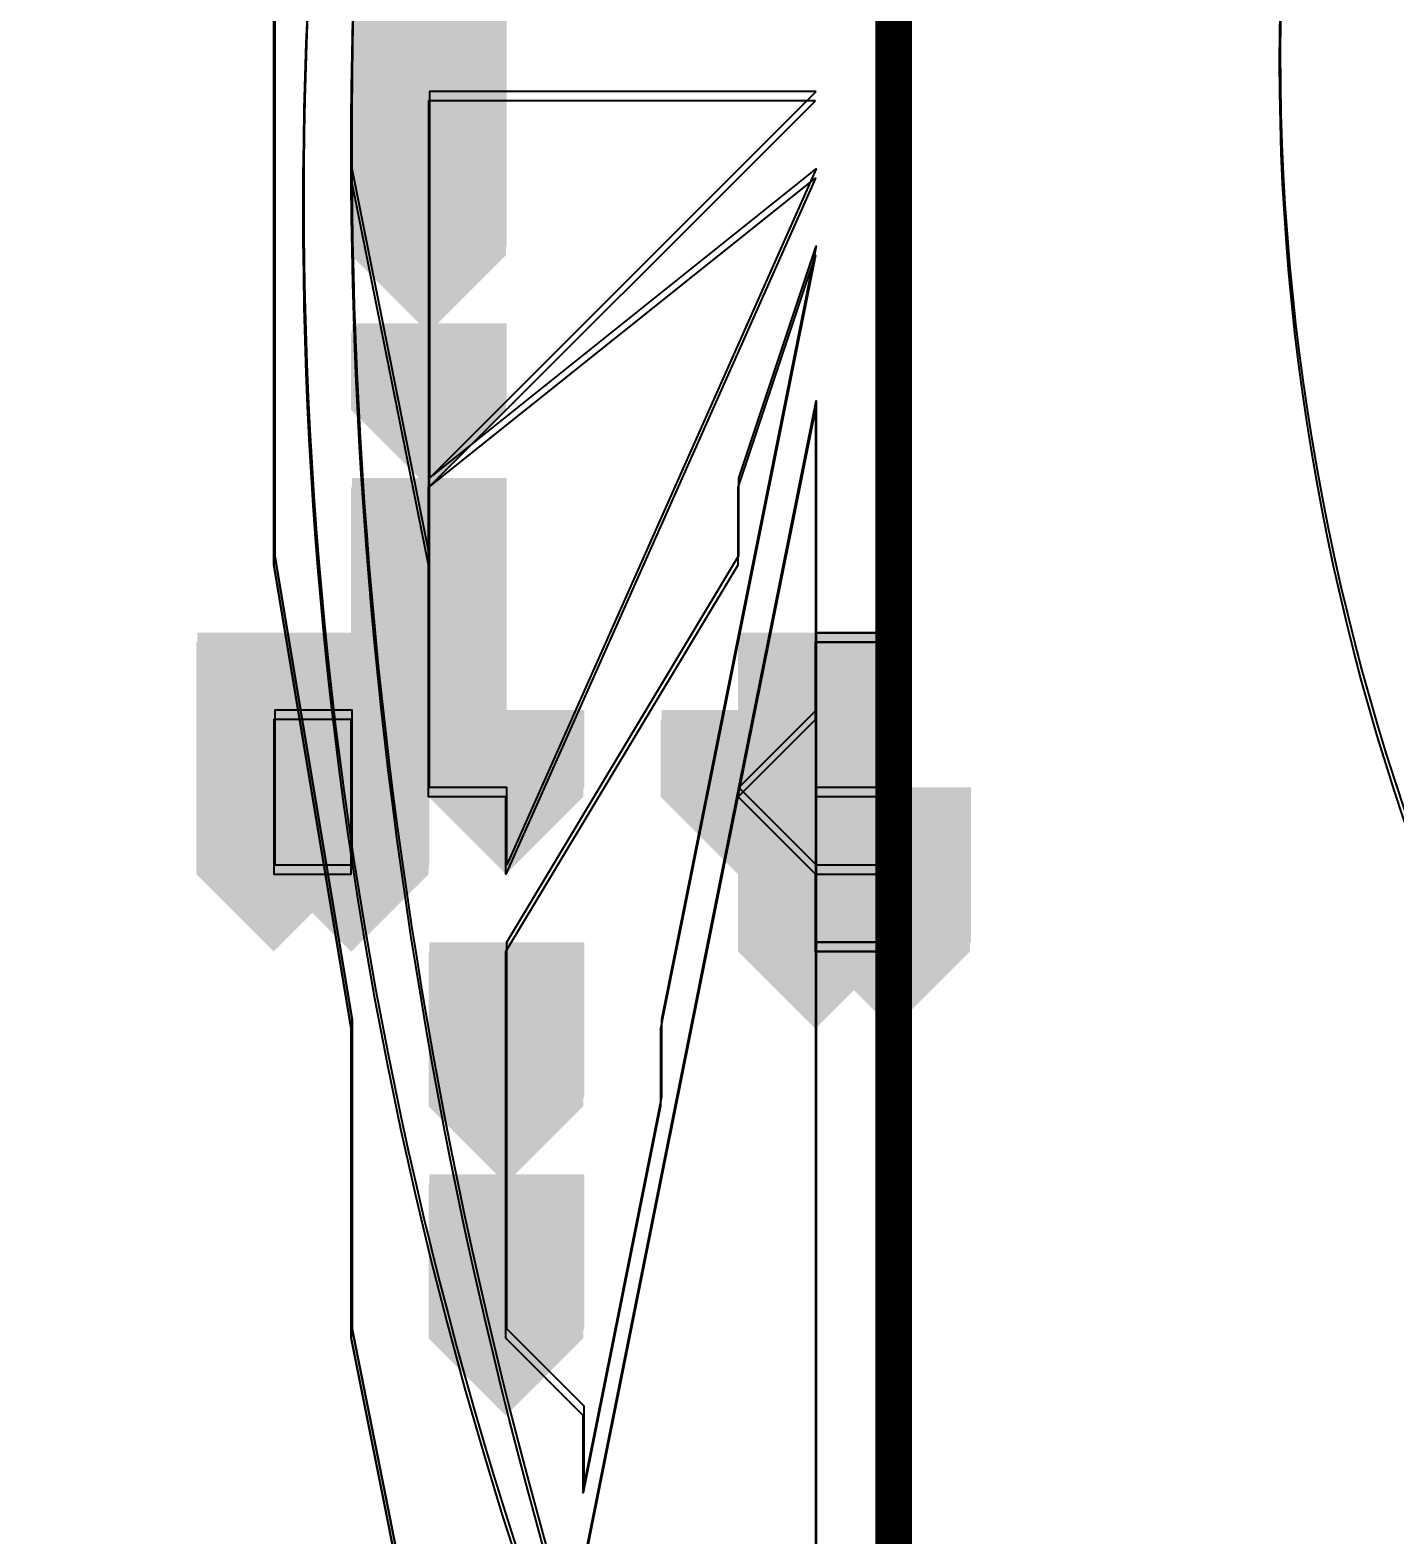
# Model space of a CAD drawing. Header units: millimetres. Extents: x -13407 to 8062823, y -2611 to 109271.
# Drawn here: x 33621.8 to 33696.5, y 23456.5 to 23538.8 of the extents above; entities that cross this region are included whole.
import ezdxf
from ezdxf import colors
from ezdxf.entities.mleader import LeaderData, LeaderLine
from ezdxf.math import Vec2, Vec3

# ---------------------------------------------------------------- set-up
doc = ezdxf.new("R2010")
doc.units = ezdxf.units.MM
doc.layers.add('АР_Отметки', color=250, linetype='Continuous', lineweight=15)
doc.layers.add('ТХ_обор_бытовое', color=14, linetype='Continuous')
doc.styles.add('ISOCPEUR', font='isocpeur.ttf', dxfattribs={"width": 0.7})

# ---------------------------------------------------------------- blocks, each defined once
blk = doc.blocks.new('_DotSmall')
at = {"color": 0, "linetype": 'ByBlock', "const_width": 0.5}
blk.add_lwpolyline([(-0.0625, 0, 1), (0.0625, 0, 1)], format="xyb", close=True, dxfattribs=at)
blk = doc.blocks.new('У300')
at = {"layer": 'ТХ_обор_бытовое', "transparency": 33554559}
for points in [[(-230567.446, 67307.201), (-230571.679, 67307.201), (-230571.679, 67302.967), (-230567.446, 67298.734), (-230563.212, 67302.967), (-230563.212, 67307.201)], [(-230567.395, 67307.711), (-230571.628, 67307.711), (-230571.628, 67303.478), (-230567.395, 67299.244), (-230563.161, 67303.478), (-230563.161, 67307.711)], [(-230567.446, 67302.967), (-230571.679, 67302.967), (-230571.679, 67298.734), (-230567.446, 67294.501), (-230563.212, 67298.734), (-230563.212, 67302.967)], [(-230567.446, 67302.967), (-230571.679, 67302.967), (-230571.679, 67298.734), (-230567.446, 67294.501), (-230563.212, 67298.734), (-230563.212, 67302.967)], [(-230567.395, 67303.478), (-230571.628, 67303.478), (-230571.628, 67299.244), (-230567.395, 67295.011), (-230563.161, 67299.244), (-230563.161, 67303.478)], [(-230567.395, 67303.478), (-230571.628, 67303.478), (-230571.628, 67299.244), (-230567.395, 67295.011), (-230563.161, 67299.244), (-230563.161, 67303.478)], [(-230567.395, 67299.244), (-230571.628, 67299.244), (-230571.628, 67295.011), (-230567.395, 67290.778), (-230563.161, 67295.011), (-230563.161, 67299.244)], [(-230567.395, 67299.244), (-230571.628, 67299.244), (-230571.628, 67295.011), (-230567.395, 67290.778), (-230563.161, 67295.011), (-230563.161, 67299.244)], [(-230567.395, 67299.244), (-230571.628, 67299.244), (-230571.628, 67295.011), (-230567.395, 67290.778), (-230563.161, 67295.011), (-230563.161, 67299.244)], [(-230567.395, 67299.244), (-230571.628, 67299.244), (-230571.628, 67295.011), (-230567.395, 67290.778), (-230563.161, 67295.011), (-230563.161, 67299.244)], [(-230567.446, 67298.734), (-230571.679, 67298.734), (-230571.679, 67294.501), (-230567.446, 67290.267), (-230563.212, 67294.501), (-230563.212, 67298.734)], [(-230567.446, 67298.734), (-230571.679, 67298.734), (-230571.679, 67294.501), (-230567.446, 67290.267), (-230563.212, 67294.501), (-230563.212, 67298.734)], [(-230567.446, 67298.734), (-230571.679, 67298.734), (-230571.679, 67294.501), (-230567.446, 67290.267), (-230563.212, 67294.501), (-230563.212, 67298.734)], [(-230567.446, 67298.734), (-230571.679, 67298.734), (-230571.679, 67294.501), (-230567.446, 67290.267), (-230563.212, 67294.501), (-230563.212, 67298.734)], [(-230567.395, 67290.778), (-230571.628, 67290.778), (-230571.628, 67286.544), (-230567.395, 67282.311), (-230563.161, 67286.544), (-230563.161, 67290.778)], [(-230567.446, 67290.267), (-230571.679, 67290.267), (-230571.679, 67286.034), (-230567.446, 67281.8), (-230563.212, 67286.034), (-230563.212, 67290.267)], [(-230567.446, 67281.8), (-230571.679, 67281.8), (-230571.679, 67277.567), (-230567.446, 67273.334), (-230563.212, 67277.567), (-230563.212, 67281.8)], [(-230567.446, 67281.8), (-230571.679, 67281.8), (-230571.679, 67277.567), (-230567.446, 67273.334), (-230563.212, 67277.567), (-230563.212, 67281.8)], [(-230567.395, 67282.311), (-230571.628, 67282.311), (-230571.628, 67278.078), (-230567.395, 67273.844), (-230563.161, 67278.078), (-230563.161, 67282.311)], [(-230567.395, 67282.311), (-230571.628, 67282.311), (-230571.628, 67278.078), (-230567.395, 67273.844), (-230563.161, 67278.078), (-230563.161, 67282.311)], [(-230567.446, 67277.567), (-230571.679, 67277.567), (-230571.679, 67273.334), (-230567.446, 67269.1), (-230563.212, 67273.334), (-230563.212, 67277.567)], [(-230567.395, 67278.078), (-230571.628, 67278.078), (-230571.628, 67273.844), (-230567.395, 67269.611), (-230563.161, 67273.844), (-230563.161, 67278.078)], [(-230575.913, 67273.334), (-230580.146, 67273.334), (-230580.146, 67269.1), (-230575.913, 67264.867), (-230571.679, 67269.1), (-230571.679, 67273.334)], [(-230575.913, 67273.334), (-230580.146, 67273.334), (-230580.146, 67269.1), (-230575.913, 67264.867), (-230571.679, 67269.1), (-230571.679, 67273.334)], [(-230575.861, 67273.844), (-230580.095, 67273.844), (-230580.095, 67269.611), (-230575.861, 67265.378), (-230571.628, 67269.611), (-230571.628, 67273.844)], [(-230575.861, 67273.844), (-230580.095, 67273.844), (-230580.095, 67269.611), (-230575.861, 67265.378), (-230571.628, 67269.611), (-230571.628, 67273.844)], [(-230567.446, 67273.334), (-230571.679, 67273.334), (-230571.679, 67269.1), (-230567.446, 67264.867), (-230563.212, 67269.1), (-230563.212, 67273.334)], [(-230567.395, 67273.844), (-230571.628, 67273.844), (-230571.628, 67269.611), (-230567.395, 67265.378), (-230563.161, 67269.611), (-230563.161, 67273.844)], [(-230546.279, 67273.334), (-230550.512, 67273.334), (-230550.512, 67269.1), (-230546.279, 67264.867), (-230542.046, 67269.1), (-230542.046, 67273.334)], [(-230546.279, 67273.334), (-230550.512, 67273.334), (-230550.512, 67269.1), (-230546.279, 67264.867), (-230542.046, 67269.1), (-230542.046, 67273.334)], [(-230546.279, 67273.334), (-230550.512, 67273.334), (-230550.512, 67269.1), (-230546.279, 67264.867), (-230542.046, 67269.1), (-230542.046, 67273.334)], [(-230546.279, 67273.334), (-230550.512, 67273.334), (-230550.512, 67269.1), (-230546.279, 67264.867), (-230542.046, 67269.1), (-230542.046, 67273.334)], [(-230546.228, 67273.844), (-230550.461, 67273.844), (-230550.461, 67269.611), (-230546.228, 67265.378), (-230541.994, 67269.611), (-230541.994, 67273.844)], [(-230546.228, 67273.844), (-230550.461, 67273.844), (-230550.461, 67269.611), (-230546.228, 67265.378), (-230541.994, 67269.611), (-230541.994, 67273.844)], [(-230546.228, 67273.844), (-230550.461, 67273.844), (-230550.461, 67269.611), (-230546.228, 67265.378), (-230541.994, 67269.611), (-230541.994, 67273.844)], [(-230546.228, 67273.844), (-230550.461, 67273.844), (-230550.461, 67269.611), (-230546.228, 67265.378), (-230541.994, 67269.611), (-230541.994, 67273.844)], [(-230575.861, 67269.611), (-230580.095, 67269.611), (-230580.095, 67265.378), (-230575.861, 67261.144), (-230571.628, 67265.378), (-230571.628, 67269.611)], [(-230575.861, 67269.611), (-230580.095, 67269.611), (-230580.095, 67265.378), (-230575.861, 67261.144), (-230571.628, 67265.378), (-230571.628, 67269.611)], [(-230575.861, 67269.611), (-230580.095, 67269.611), (-230580.095, 67265.378), (-230575.861, 67261.144), (-230571.628, 67265.378), (-230571.628, 67269.611)], [(-230575.861, 67269.611), (-230580.095, 67269.611), (-230580.095, 67265.378), (-230575.861, 67261.144), (-230571.628, 67265.378), (-230571.628, 67269.611)], [(-230575.861, 67269.611), (-230580.095, 67269.611), (-230580.095, 67265.378), (-230575.861, 67261.144), (-230571.628, 67265.378), (-230571.628, 67269.611)], [(-230575.861, 67269.611), (-230580.095, 67269.611), (-230580.095, 67265.378), (-230575.861, 67261.144), (-230571.628, 67265.378), (-230571.628, 67269.611)], [(-230575.861, 67269.611), (-230580.095, 67269.611), (-230580.095, 67265.378), (-230575.861, 67261.144), (-230571.628, 67265.378), (-230571.628, 67269.611)], [(-230575.861, 67269.611), (-230580.095, 67269.611), (-230580.095, 67265.378), (-230575.861, 67261.144), (-230571.628, 67265.378), (-230571.628, 67269.611)], [(-230575.861, 67269.611), (-230580.095, 67269.611), (-230580.095, 67265.378), (-230575.861, 67261.144), (-230571.628, 67265.378), (-230571.628, 67269.611)], [(-230571.628, 67269.611), (-230575.861, 67269.611), (-230575.861, 67265.378), (-230571.628, 67261.144), (-230567.395, 67265.378), (-230567.395, 67269.611)], [(-230571.628, 67269.611), (-230575.861, 67269.611), (-230575.861, 67265.378), (-230571.628, 67261.144), (-230567.395, 67265.378), (-230567.395, 67269.611)], [(-230571.628, 67269.611), (-230575.861, 67269.611), (-230575.861, 67265.378), (-230571.628, 67261.144), (-230567.395, 67265.378), (-230567.395, 67269.611)], [(-230571.628, 67269.611), (-230575.861, 67269.611), (-230575.861, 67265.378), (-230571.628, 67261.144), (-230567.395, 67265.378), (-230567.395, 67269.611)], [(-230571.628, 67269.611), (-230575.861, 67269.611), (-230575.861, 67265.378), (-230571.628, 67261.144), (-230567.395, 67265.378), (-230567.395, 67269.611)], [(-230571.628, 67269.611), (-230575.861, 67269.611), (-230575.861, 67265.378), (-230571.628, 67261.144), (-230567.395, 67265.378), (-230567.395, 67269.611)], [(-230571.628, 67269.611), (-230575.861, 67269.611), (-230575.861, 67265.378), (-230571.628, 67261.144), (-230567.395, 67265.378), (-230567.395, 67269.611)], [(-230571.628, 67269.611), (-230575.861, 67269.611), (-230575.861, 67265.378), (-230571.628, 67261.144), (-230567.395, 67265.378), (-230567.395, 67269.611)], [(-230571.628, 67269.611), (-230575.861, 67269.611), (-230575.861, 67265.378), (-230571.628, 67261.144), (-230567.395, 67265.378), (-230567.395, 67269.611)], [(-230563.161, 67269.611), (-230567.395, 67269.611), (-230567.395, 67265.378), (-230563.161, 67261.144), (-230558.928, 67265.378), (-230558.928, 67269.611)], [(-230550.461, 67269.611), (-230554.695, 67269.611), (-230554.695, 67265.378), (-230550.461, 67261.144), (-230546.228, 67265.378), (-230546.228, 67269.611)], [(-230550.461, 67269.611), (-230554.695, 67269.611), (-230554.695, 67265.378), (-230550.461, 67261.144), (-230546.228, 67265.378), (-230546.228, 67269.611)], [(-230546.228, 67269.611), (-230550.461, 67269.611), (-230550.461, 67265.378), (-230546.228, 67261.144), (-230541.994, 67265.378), (-230541.994, 67269.611)], [(-230546.228, 67269.611), (-230550.461, 67269.611), (-230550.461, 67265.378), (-230546.228, 67261.144), (-230541.994, 67265.378), (-230541.994, 67269.611)], [(-230575.913, 67269.1), (-230580.146, 67269.1), (-230580.146, 67264.867), (-230575.913, 67260.634), (-230571.679, 67264.867), (-230571.679, 67269.1)], [(-230575.913, 67269.1), (-230580.146, 67269.1), (-230580.146, 67264.867), (-230575.913, 67260.634), (-230571.679, 67264.867), (-230571.679, 67269.1)], [(-230575.913, 67269.1), (-230580.146, 67269.1), (-230580.146, 67264.867), (-230575.913, 67260.634), (-230571.679, 67264.867), (-230571.679, 67269.1)], [(-230575.913, 67269.1), (-230580.146, 67269.1), (-230580.146, 67264.867), (-230575.913, 67260.634), (-230571.679, 67264.867), (-230571.679, 67269.1)], [(-230575.913, 67269.1), (-230580.146, 67269.1), (-230580.146, 67264.867), (-230575.913, 67260.634), (-230571.679, 67264.867), (-230571.679, 67269.1)], [(-230575.913, 67269.1), (-230580.146, 67269.1), (-230580.146, 67264.867), (-230575.913, 67260.634), (-230571.679, 67264.867), (-230571.679, 67269.1)], [(-230575.913, 67269.1), (-230580.146, 67269.1), (-230580.146, 67264.867), (-230575.913, 67260.634), (-230571.679, 67264.867), (-230571.679, 67269.1)], [(-230575.913, 67269.1), (-230580.146, 67269.1), (-230580.146, 67264.867), (-230575.913, 67260.634), (-230571.679, 67264.867), (-230571.679, 67269.1)], [(-230575.913, 67269.1), (-230580.146, 67269.1), (-230580.146, 67264.867), (-230575.913, 67260.634), (-230571.679, 67264.867), (-230571.679, 67269.1)], [(-230571.679, 67269.1), (-230575.913, 67269.1), (-230575.913, 67264.867), (-230571.679, 67260.634), (-230567.446, 67264.867), (-230567.446, 67269.1)], [(-230571.679, 67269.1), (-230575.913, 67269.1), (-230575.913, 67264.867), (-230571.679, 67260.634), (-230567.446, 67264.867), (-230567.446, 67269.1)], [(-230571.679, 67269.1), (-230575.913, 67269.1), (-230575.913, 67264.867), (-230571.679, 67260.634), (-230567.446, 67264.867), (-230567.446, 67269.1)], [(-230571.679, 67269.1), (-230575.913, 67269.1), (-230575.913, 67264.867), (-230571.679, 67260.634), (-230567.446, 67264.867), (-230567.446, 67269.1)], [(-230571.679, 67269.1), (-230575.913, 67269.1), (-230575.913, 67264.867), (-230571.679, 67260.634), (-230567.446, 67264.867), (-230567.446, 67269.1)], [(-230571.679, 67269.1), (-230575.913, 67269.1), (-230575.913, 67264.867), (-230571.679, 67260.634), (-230567.446, 67264.867), (-230567.446, 67269.1)], [(-230571.679, 67269.1), (-230575.913, 67269.1), (-230575.913, 67264.867), (-230571.679, 67260.634), (-230567.446, 67264.867), (-230567.446, 67269.1)], [(-230571.679, 67269.1), (-230575.913, 67269.1), (-230575.913, 67264.867), (-230571.679, 67260.634), (-230567.446, 67264.867), (-230567.446, 67269.1)], [(-230571.679, 67269.1), (-230575.913, 67269.1), (-230575.913, 67264.867), (-230571.679, 67260.634), (-230567.446, 67264.867), (-230567.446, 67269.1)], [(-230563.212, 67269.1), (-230567.446, 67269.1), (-230567.446, 67264.867), (-230563.212, 67260.634), (-230558.979, 67264.867), (-230558.979, 67269.1)], [(-230550.512, 67269.1), (-230554.746, 67269.1), (-230554.746, 67264.867), (-230550.512, 67260.634), (-230546.279, 67264.867), (-230546.279, 67269.1)], [(-230550.512, 67269.1), (-230554.746, 67269.1), (-230554.746, 67264.867), (-230550.512, 67260.634), (-230546.279, 67264.867), (-230546.279, 67269.1)], [(-230546.279, 67269.1), (-230550.512, 67269.1), (-230550.512, 67264.867), (-230546.279, 67260.634), (-230542.046, 67264.867), (-230542.046, 67269.1)], [(-230546.279, 67269.1), (-230550.512, 67269.1), (-230550.512, 67264.867), (-230546.279, 67260.634), (-230542.046, 67264.867), (-230542.046, 67269.1)], [(-230575.861, 67265.378), (-230580.095, 67265.378), (-230580.095, 67261.144), (-230575.861, 67256.911), (-230571.628, 67261.144), (-230571.628, 67265.378)], [(-230575.861, 67265.378), (-230580.095, 67265.378), (-230580.095, 67261.144), (-230575.861, 67256.911), (-230571.628, 67261.144), (-230571.628, 67265.378)], [(-230575.861, 67265.378), (-230580.095, 67265.378), (-230580.095, 67261.144), (-230575.861, 67256.911), (-230571.628, 67261.144), (-230571.628, 67265.378)], [(-230575.861, 67265.378), (-230580.095, 67265.378), (-230580.095, 67261.144), (-230575.861, 67256.911), (-230571.628, 67261.144), (-230571.628, 67265.378)], [(-230575.861, 67265.378), (-230580.095, 67265.378), (-230580.095, 67261.144), (-230575.861, 67256.911), (-230571.628, 67261.144), (-230571.628, 67265.378)], [(-230571.628, 67265.378), (-230575.861, 67265.378), (-230575.861, 67261.144), (-230571.628, 67256.911), (-230567.395, 67261.144), (-230567.395, 67265.378)], [(-230571.628, 67265.378), (-230575.861, 67265.378), (-230575.861, 67261.144), (-230571.628, 67256.911), (-230567.395, 67261.144), (-230567.395, 67265.378)], [(-230571.628, 67265.378), (-230575.861, 67265.378), (-230575.861, 67261.144), (-230571.628, 67256.911), (-230567.395, 67261.144), (-230567.395, 67265.378)], [(-230546.228, 67265.378), (-230550.461, 67265.378), (-230550.461, 67261.144), (-230546.228, 67256.911), (-230541.994, 67261.144), (-230541.994, 67265.378)], [(-230546.228, 67265.378), (-230550.461, 67265.378), (-230550.461, 67261.144), (-230546.228, 67256.911), (-230541.994, 67261.144), (-230541.994, 67265.378)], [(-230541.994, 67265.378), (-230546.228, 67265.378), (-230546.228, 67261.144), (-230541.994, 67256.911), (-230537.761, 67261.144), (-230537.761, 67265.378)], [(-230575.913, 67264.867), (-230580.146, 67264.867), (-230580.146, 67260.634), (-230575.913, 67256.4), (-230571.679, 67260.634), (-230571.679, 67264.867)], [(-230575.913, 67264.867), (-230580.146, 67264.867), (-230580.146, 67260.634), (-230575.913, 67256.4), (-230571.679, 67260.634), (-230571.679, 67264.867)], [(-230575.913, 67264.867), (-230580.146, 67264.867), (-230580.146, 67260.634), (-230575.913, 67256.4), (-230571.679, 67260.634), (-230571.679, 67264.867)], [(-230575.913, 67264.867), (-230580.146, 67264.867), (-230580.146, 67260.634), (-230575.913, 67256.4), (-230571.679, 67260.634), (-230571.679, 67264.867)], [(-230575.913, 67264.867), (-230580.146, 67264.867), (-230580.146, 67260.634), (-230575.913, 67256.4), (-230571.679, 67260.634), (-230571.679, 67264.867)], [(-230571.679, 67264.867), (-230575.913, 67264.867), (-230575.913, 67260.634), (-230571.679, 67256.4), (-230567.446, 67260.634), (-230567.446, 67264.867)], [(-230571.679, 67264.867), (-230575.913, 67264.867), (-230575.913, 67260.634), (-230571.679, 67256.4), (-230567.446, 67260.634), (-230567.446, 67264.867)], [(-230571.679, 67264.867), (-230575.913, 67264.867), (-230575.913, 67260.634), (-230571.679, 67256.4), (-230567.446, 67260.634), (-230567.446, 67264.867)], [(-230546.279, 67264.867), (-230550.512, 67264.867), (-230550.512, 67260.634), (-230546.279, 67256.4), (-230542.046, 67260.634), (-230542.046, 67264.867)], [(-230546.279, 67264.867), (-230550.512, 67264.867), (-230550.512, 67260.634), (-230546.279, 67256.4), (-230542.046, 67260.634), (-230542.046, 67264.867)], [(-230542.046, 67264.867), (-230546.279, 67264.867), (-230546.279, 67260.634), (-230542.046, 67256.4), (-230537.812, 67260.634), (-230537.812, 67264.867)], [(-230546.228, 67261.144), (-230550.461, 67261.144), (-230550.461, 67256.911), (-230546.228, 67252.678), (-230541.994, 67256.911), (-230541.994, 67261.144)], [(-230546.228, 67261.144), (-230550.461, 67261.144), (-230550.461, 67256.911), (-230546.228, 67252.678), (-230541.994, 67256.911), (-230541.994, 67261.144)], [(-230541.994, 67261.144), (-230546.228, 67261.144), (-230546.228, 67256.911), (-230541.994, 67252.678), (-230537.761, 67256.911), (-230537.761, 67261.144)], [(-230541.994, 67261.144), (-230546.228, 67261.144), (-230546.228, 67256.911), (-230541.994, 67252.678), (-230537.761, 67256.911), (-230537.761, 67261.144)], [(-230546.279, 67260.634), (-230550.512, 67260.634), (-230550.512, 67256.4), (-230546.279, 67252.167), (-230542.046, 67256.4), (-230542.046, 67260.634)], [(-230546.279, 67260.634), (-230550.512, 67260.634), (-230550.512, 67256.4), (-230546.279, 67252.167), (-230542.046, 67256.4), (-230542.046, 67260.634)], [(-230542.046, 67260.634), (-230546.279, 67260.634), (-230546.279, 67256.4), (-230542.046, 67252.167), (-230537.812, 67256.4), (-230537.812, 67260.634)], [(-230542.046, 67260.634), (-230546.279, 67260.634), (-230546.279, 67256.4), (-230542.046, 67252.167), (-230537.812, 67256.4), (-230537.812, 67260.634)], [(-230563.161, 67256.911), (-230567.395, 67256.911), (-230567.395, 67252.678), (-230563.161, 67248.444), (-230558.928, 67252.678), (-230558.928, 67256.911)], [(-230563.212, 67256.4), (-230567.446, 67256.4), (-230567.446, 67252.167), (-230563.212, 67247.934), (-230558.979, 67252.167), (-230558.979, 67256.4)], [(-230563.212, 67252.167), (-230567.446, 67252.167), (-230567.446, 67247.934), (-230563.212, 67243.7), (-230558.979, 67247.934), (-230558.979, 67252.167)], [(-230563.161, 67252.678), (-230567.395, 67252.678), (-230567.395, 67248.444), (-230563.161, 67244.211), (-230558.928, 67248.444), (-230558.928, 67252.678)], [(-230563.212, 67243.7), (-230567.446, 67243.7), (-230567.446, 67239.467), (-230563.212, 67235.233), (-230558.979, 67239.467), (-230558.979, 67243.7)], [(-230563.161, 67244.211), (-230567.395, 67244.211), (-230567.395, 67239.977), (-230563.161, 67235.744), (-230558.928, 67239.977), (-230558.928, 67244.211)], [(-230563.161, 67239.977), (-230567.395, 67239.977), (-230567.395, 67235.744), (-230563.161, 67231.511), (-230558.928, 67235.744), (-230558.928, 67239.977)], [(-230563.212, 67239.467), (-230567.446, 67239.467), (-230567.446, 67235.233), (-230563.212, 67231), (-230558.979, 67235.233), (-230558.979, 67239.467)]]:
    blk.add_hatch(color=256, dxfattribs=at).paths.add_polyline_path(points)
at = {"layer": 'ТХ_обор_бытовое', "const_width": 2}
blk.add_lwpolyline([(-230216.026, 67468.579), (-230216.026, 67142.61), (-230541.994, 67142.61), (-230541.994, 67468.579)], close=True, dxfattribs=at)
at = {"layer": 'ТХ_обор_бытовое', "elevation": -0.565}
for points in [[(-230550.512, 67184.433), (-230554.746, 67192.9), (-230563.212, 67201.367), (-230567.446, 67214.067), (-230571.679, 67235.233), (-230571.679, 67252.167), (-230575.913, 67277.567), (-230575.913, 67298.734), (-230575.913, 67324.134), (-230575.913, 67345.301), (-230571.679, 67366.468)], [(-230571.679, 67366.468), (-230575.913, 67345.301), (-230575.913, 67324.134), (-230575.913, 67298.734), (-230575.913, 67277.567), (-230571.679, 67252.167), (-230571.679, 67235.233), (-230567.446, 67214.067), (-230563.212, 67201.367), (-230554.746, 67192.9), (-230550.512, 67184.433), (-230542.046, 67180.2), (-230550.512, 67184.433), (-230554.746, 67192.9), (-230563.212, 67201.367), (-230567.446, 67214.067), (-230571.679, 67235.233), (-230571.679, 67252.167), (-230575.913, 67277.567), (-230575.913, 67298.734), (-230575.913, 67324.134), (-230575.913, 67345.301), (-230571.679, 67366.468)], [(-230571.679, 67366.468), (-230575.913, 67345.301), (-230575.913, 67324.134), (-230575.913, 67298.734), (-230575.913, 67277.567)], [(-230567.446, 67277.567), (-230571.679, 67298.734)], [(-230542.046, 67264.867), (-230546.279, 67264.867), (-230546.279, 67260.634), (-230542.046, 67260.634)]]:
    blk.add_lwpolyline(points, dxfattribs=at)
at = {"layer": 'ТХ_обор_бытовое'}
for points in [[(-230550.461, 67184.944), (-230554.695, 67193.41), (-230563.161, 67201.877), (-230567.395, 67214.577), (-230571.628, 67235.744), (-230571.628, 67252.678), (-230575.861, 67278.078), (-230575.861, 67299.244), (-230575.861, 67324.645), (-230575.861, 67345.811), (-230571.628, 67366.978)], [(-230571.628, 67366.978), (-230575.861, 67345.811), (-230575.861, 67324.645), (-230575.861, 67299.244), (-230575.861, 67278.078), (-230571.628, 67252.678), (-230571.628, 67235.744), (-230567.395, 67214.577), (-230563.161, 67201.877), (-230554.695, 67193.41), (-230550.461, 67184.944), (-230541.994, 67180.71), (-230550.461, 67184.944), (-230554.695, 67193.41), (-230563.161, 67201.877), (-230567.395, 67214.577), (-230571.628, 67235.744), (-230571.628, 67252.678), (-230575.861, 67278.078), (-230575.861, 67299.244), (-230575.861, 67324.645), (-230575.861, 67345.811), (-230571.628, 67366.978)], [(-230571.628, 67366.978), (-230575.861, 67345.811), (-230575.861, 67324.645), (-230575.861, 67299.244), (-230575.861, 67278.078)], [(-230567.395, 67278.078), (-230571.628, 67299.244)], [(-230541.994, 67265.378), (-230546.228, 67265.378), (-230546.228, 67261.144), (-230541.994, 67261.144)]]:
    blk.add_lwpolyline(points, dxfattribs=at)
blk.add_lwpolyline([(-230546.228, 67417.779), (-230541.994, 67417.779, 0.248454), (-230550.461, 67193.41, -0.207133)], format="xyb", close=True, dxfattribs=at)
at = {"layer": 'ТХ_обор_бытовое', "elevation": -0.565}
blk.add_lwpolyline([(-230546.279, 67417.268), (-230542.046, 67417.268, 0.248454), (-230550.512, 67192.9, -0.207133)], format="xyb", close=True, dxfattribs=at)
for points in [[(-230546.279, 67302.967), (-230567.446, 67302.967), (-230567.446, 67298.734), (-230567.446, 67294.501), (-230567.446, 67290.267), (-230567.446, 67286.034), (-230567.446, 67281.8)], [(-230567.446, 67269.1), (-230567.446, 67273.334), (-230567.446, 67277.567), (-230567.446, 67281.8), (-230546.279, 67298.734), (-230563.212, 67260.634), (-230563.212, 67264.867), (-230567.446, 67264.867)], [(-230563.212, 67256.4), (-230550.512, 67277.567), (-230550.512, 67281.8), (-230546.279, 67294.501), (-230554.746, 67252.167), (-230554.746, 67247.934), (-230558.979, 67226.767), (-230558.979, 67231), (-230563.212, 67235.233), (-230563.212, 67239.467), (-230563.212, 67243.7), (-230563.212, 67247.934), (-230563.212, 67252.167)], [(-230546.279, 67192.9), (-230546.279, 67197.133), (-230550.512, 67201.367), (-230554.746, 67205.6), (-230554.746, 67209.833), (-230558.979, 67214.067), (-230558.979, 67218.3), (-230558.979, 67222.533), (-230546.279, 67286.034)], [(-230542.046, 67256.4), (-230546.279, 67256.4), (-230546.279, 67260.634), (-230550.512, 67264.867), (-230546.279, 67269.1), (-230546.279, 67273.334), (-230542.046, 67273.334), (-230546.279, 67273.334), (-230546.279, 67269.1), (-230550.512, 67264.867), (-230546.279, 67260.634), (-230546.279, 67256.4)], [(-230571.679, 67264.867), (-230571.679, 67269.1), (-230575.913, 67269.1), (-230575.913, 67264.867), (-230575.913, 67260.634), (-230571.679, 67260.634)]]:
    blk.add_lwpolyline(points, close=True, dxfattribs=at)
at = {"layer": 'ТХ_обор_бытовое'}
for points in [[(-230546.228, 67303.478), (-230567.395, 67303.478), (-230567.395, 67299.244), (-230567.395, 67295.011), (-230567.395, 67290.778), (-230567.395, 67286.544), (-230567.395, 67282.311)], [(-230567.395, 67269.611), (-230567.395, 67273.844), (-230567.395, 67278.078), (-230567.395, 67282.311), (-230546.228, 67299.244), (-230563.161, 67261.144), (-230563.161, 67265.378), (-230567.395, 67265.378)], [(-230563.161, 67256.911), (-230550.461, 67278.078), (-230550.461, 67282.311), (-230546.228, 67295.011), (-230554.695, 67252.678), (-230554.695, 67248.444), (-230558.928, 67227.277), (-230558.928, 67231.511), (-230563.161, 67235.744), (-230563.161, 67239.977), (-230563.161, 67244.211), (-230563.161, 67248.444), (-230563.161, 67252.678)], [(-230546.228, 67193.41), (-230546.228, 67197.644), (-230550.461, 67201.877), (-230554.695, 67206.111), (-230554.695, 67210.344), (-230558.928, 67214.577), (-230558.928, 67218.811), (-230558.928, 67223.044), (-230546.228, 67286.544)], [(-230541.994, 67256.911), (-230546.228, 67256.911), (-230546.228, 67261.144), (-230550.461, 67265.378), (-230546.228, 67269.611), (-230546.228, 67273.844), (-230541.994, 67273.844), (-230546.228, 67273.844), (-230546.228, 67269.611), (-230550.461, 67265.378), (-230546.228, 67261.144), (-230546.228, 67256.911)], [(-230571.628, 67265.378), (-230571.628, 67269.611), (-230575.861, 67269.611), (-230575.861, 67265.378), (-230575.861, 67261.144), (-230571.628, 67261.144)]]:
    blk.add_lwpolyline(points, close=True, dxfattribs=at)
for centre in [(-230391.761, 67305.084, -0.565), (-230391.761, 67305.084, -0.565), (-230391.71, 67305.595), (-230391.71, 67305.595)]:
    blk.add_circle(centre, 129.117, dxfattribs=at)

msp = doc.modelspace()

# ---------------------------------------------------------------- block references
at = {"layer": 'ТХ_обор_бытовое'}
msp.add_blockref('У300', (264211.026, -43768.008), dxfattribs=at)

# ---------------------------------------------------------------- leaders
at = {"layer": 'АР_Отметки'}
ml = msp.add_multileader_mtext('Standard', dxfattribs=at)
ml.set_content('-1,140', color=256, style='ISOCPEUR')
ml.set_leader_properties(color=256, linetype='Continuous', lineweight=-1)
ml.set_arrow_properties(name='DOTSMALL')
ml.build(insert=Vec2(0, 0))
ml.multileader.update_dxf_attribs({"has_text_frame": 1, "text_left_attachment_type": 4, "text_right_attachment_type": 4, "dogleg_length": 100, "arrow_head_size": 180})
ctx = ml.context
ctx.base_point, ctx.char_height, ctx.arrow_head_size, ctx.landing_gap_size, ctx.plane_origin = Vec3(34149.99, 75558.904), 250, 180, 50, Vec3(34068.597, 74291.34)
ctx.left_attachment, ctx.right_attachment = 4, 4
notes = []
notes.append((ctx, [(0, (0, 0, 0), (0, 0), (1, 0), 1, [])]))
ctx.mtext.insert, ctx.mtext.width, ctx.mtext.line_spacing_style, ctx.mtext.flow_direction = Vec3(34199.99, 75892.238), 852.69703, 2, 5
ml = msp.add_multileader_mtext('Standard', dxfattribs=at)
ml.set_content('{\\W0.8;-2,250}', color=256, style='ISOCPEUR')
ml.set_leader_properties(color=256, linetype='Continuous', lineweight=-1)
ml.set_arrow_properties(name='DOTSMALL')
ml.build(insert=Vec2(0, 0))
ml.multileader.update_dxf_attribs({"has_text_frame": 1, "text_left_attachment_type": 4, "text_right_attachment_type": 4, "dogleg_length": 100, "arrow_head_size": 180})
ctx = ml.context
ctx.base_point, ctx.char_height, ctx.arrow_head_size, ctx.landing_gap_size, ctx.plane_origin = Vec3(49783.765, 72941.392), 250, 180, 50, Vec3(49702.372, 71663.272)
ctx.left_attachment, ctx.right_attachment = 4, 4
notes.append((ctx, [(0, (0, 0, 0), (0, 0), (1, 0), 1, [])]))
ctx.mtext.insert, ctx.mtext.width, ctx.mtext.defined_height, ctx.mtext.line_spacing_style, ctx.mtext.flow_direction = Vec3(49833.765, 73274.725), 769.98896, 343.888, 2, 5
ml = msp.add_multileader_mtext('Standard', dxfattribs=at)
ml.set_content('+2,100', color=256, style='ISOCPEUR')
ml.set_leader_properties(color=256, linetype='Continuous', lineweight=-1)
ml.set_arrow_properties(name='DOTSMALL')
ml.build(insert=Vec2(0, 0))
ml.multileader.update_dxf_attribs({"has_text_frame": 1, "text_left_attachment_type": 4, "text_right_attachment_type": 4, "dogleg_length": 100, "arrow_head_size": 180})
ctx = ml.context
ctx.base_point, ctx.char_height, ctx.arrow_head_size, ctx.landing_gap_size, ctx.plane_origin = Vec3(54621.175, 71236.428, 0), 250, 180, 50, Vec3(54539.781, 69968.864, 0)
ctx.left_attachment, ctx.right_attachment = 4, 4
notes.append((ctx, [(0, (0, 0, 0), (0, 0), (1, 0), 1, [])]))
ctx.mtext.insert, ctx.mtext.width, ctx.mtext.line_spacing_style, ctx.mtext.flow_direction = Vec3(54671.175, 71569.762, 0), 852.69703, 2, 5
ml = msp.add_multileader_mtext('Standard', dxfattribs=at)
ml.set_content('Л.5', color=256, style='ISOCPEUR')
ml.set_leader_properties(color=256, linetype='Continuous', lineweight=-1)
ml.set_arrow_properties(name='DOTSMALL')
ml.build(insert=Vec2(0, 0))
ml.multileader.update_dxf_attribs({"has_text_frame": 1, "text_left_attachment_type": 4, "text_right_attachment_type": 4, "dogleg_length": 100, "arrow_head_size": 180})
ctx = ml.context
ctx.base_point, ctx.char_height, ctx.arrow_head_size, ctx.landing_gap_size, ctx.plane_origin = Vec3(54572.794, 68702.213), 250, 180, 50, Vec3(79808.711, 57079.093)
ctx.left_attachment, ctx.right_attachment = 4, 4
notes.append((ctx, [(0, (0, 0, 0), (0, 0), (1, 0), 1, [])]))
ctx.mtext.insert, ctx.mtext.width, ctx.mtext.line_spacing_style, ctx.mtext.flow_direction = Vec3(54622.794, 69035.546), 852.69703, 2, 5
ml = msp.add_multileader_mtext('Standard', dxfattribs=at)
ml.set_content('0,000', color=256, style='ISOCPEUR')
ml.set_leader_properties(color=256, linetype='Continuous', lineweight=-1)
ml.set_arrow_properties(name='DOTSMALL')
ml.build(insert=Vec2(0, 0))
ml.multileader.update_dxf_attribs({"has_text_frame": 1, "text_left_attachment_type": 4, "text_right_attachment_type": 4, "dogleg_length": 100, "arrow_head_size": 180})
ctx = ml.context
ctx.base_point, ctx.char_height, ctx.arrow_head_size, ctx.landing_gap_size, ctx.plane_origin = Vec3(39547.097, 65532.368, 0), 250, 180, 50, Vec3(37385.885, 65007.789, 0)
ctx.left_attachment, ctx.right_attachment = 4, 4
notes.append((ctx, [(0, (0, 0, 0), (0, 0), (1, 0), 1, [])]))
ctx.mtext.insert, ctx.mtext.width, ctx.mtext.line_spacing_style, ctx.mtext.flow_direction = Vec3(39597.097, 65932.368, 0), 852.69703, 2, 5
ml = msp.add_multileader_mtext('Standard', dxfattribs=at)
ml.set_content('0,000', color=256, style='ISOCPEUR')
ml.set_leader_properties(color=256, linetype='Continuous', lineweight=-1)
ml.set_arrow_properties(name='DOTSMALL')
ml.build(insert=Vec2(0, 0))
ml.multileader.update_dxf_attribs({"has_text_frame": 1, "text_left_attachment_type": 4, "text_right_attachment_type": 4, "dogleg_length": 100, "arrow_head_size": 180})
ctx = ml.context
ctx.base_point, ctx.char_height, ctx.arrow_head_size, ctx.landing_gap_size, ctx.plane_origin = Vec3(55204.319, 64751.769, 0), 250, 180, 50, Vec3(55122.926, 63550.872, 0)
ctx.left_attachment, ctx.right_attachment = 4, 4
notes.append((ctx, [(0, (0, 0, 0), (0, 0), (1, 0), 1, [])]))
ctx.mtext.insert, ctx.mtext.width, ctx.mtext.line_spacing_style, ctx.mtext.flow_direction = Vec3(55254.319, 65151.769, 0), 852.69703, 2, 5
ml = msp.add_multileader_mtext('Standard', dxfattribs=at)
ml.set_content('%%P0,000', color=256, style='ISOCPEUR')
ml.set_leader_properties(color=256, linetype='Continuous', lineweight=-1)
ml.set_arrow_properties(name='DOTSMALL')
ml.build(insert=Vec2(0, 0))
ml.multileader.update_dxf_attribs({"has_text_frame": 1, "text_left_attachment_type": 4, "text_right_attachment_type": 4, "dogleg_length": 100, "arrow_head_size": 180})
ctx = ml.context
ctx.base_point, ctx.char_height, ctx.arrow_head_size, ctx.landing_gap_size, ctx.plane_origin = Vec3(58153.435, 64744.273), 250, 180, 50, Vec3(55082.353, 63154.724)
ctx.left_attachment, ctx.right_attachment = 4, 4
notes.append((ctx, [(0, (0, 0, 0), (0, 0), (1, 0), 1, [])]))
ctx.mtext.insert, ctx.mtext.width, ctx.mtext.line_spacing_style, ctx.mtext.flow_direction = Vec3(58203.435, 65077.606), 852.69703, 2, 5
ml = msp.add_multileader_mtext('Standard', dxfattribs=at)
ml.set_content('-2,650', color=256, style='ISOCPEUR')
ml.set_leader_properties(color=256, linetype='Continuous', lineweight=-1)
ml.set_arrow_properties(name='DOTSMALL')
ml.build(insert=Vec2(0, 0))
ml.multileader.update_dxf_attribs({"has_text_frame": 1, "text_left_attachment_type": 4, "text_right_attachment_type": 4, "dogleg_length": 100, "arrow_head_size": 180})
ctx = ml.context
ctx.base_point, ctx.char_height, ctx.arrow_head_size, ctx.landing_gap_size, ctx.plane_origin = Vec3(43941.351, 58653.751), 250, 180, 50, Vec3(41780.139, 58062.506)
ctx.left_attachment, ctx.right_attachment = 4, 4
notes.append((ctx, [(0, (0, 0, 0), (0, 0), (1, 0), 1, [])]))
ctx.mtext.insert, ctx.mtext.width, ctx.mtext.line_spacing_style, ctx.mtext.flow_direction = Vec3(43991.351, 58987.085), 852.69703, 2, 5
ml = msp.add_multileader_mtext('Standard', dxfattribs=at)
ml.set_content('-2,650', color=256, style='ISOCPEUR')
ml.set_leader_properties(color=256, linetype='Continuous', lineweight=-1)
ml.set_arrow_properties(name='DOTSMALL')
ml.build(insert=Vec2(0, 0))
ml.multileader.update_dxf_attribs({"has_text_frame": 1, "text_left_attachment_type": 4, "text_right_attachment_type": 4, "dogleg_length": 100, "arrow_head_size": 180})
ctx = ml.context
ctx.base_point, ctx.char_height, ctx.arrow_head_size, ctx.landing_gap_size, ctx.plane_origin = Vec3(33858.5, 31963.954), 250, 180, 50, Vec3(34800.115, 30855.75)
ctx.left_attachment, ctx.right_attachment = 4, 4
notes.append((ctx, [(0, (0, 0, 0), (0, 0), (1, 0), 1, [])]))
ctx.mtext.insert, ctx.mtext.width, ctx.mtext.defined_height, ctx.mtext.line_spacing_style, ctx.mtext.flow_direction = Vec3(33908.5, 32297.287), 599.19819, 407.468, 2, 5
ml = msp.add_multileader_mtext('Standard', dxfattribs=at)
ml.set_content('-0,450', color=256, style='ISOCPEUR')
ml.set_leader_properties(color=256, linetype='Continuous', lineweight=-1)
ml.set_arrow_properties(name='DOTSMALL')
ml.build(insert=Vec2(0, 0))
ml.multileader.update_dxf_attribs({"has_text_frame": 1, "text_left_attachment_type": 4, "text_right_attachment_type": 4, "dogleg_length": 100, "arrow_head_size": 180})
ctx = ml.context
ctx.base_point, ctx.char_height, ctx.arrow_head_size, ctx.landing_gap_size, ctx.plane_origin = Vec3(53205.949, 29063.431, 0), 250, 180, 50, Vec3(53124.555, 27795.866, 0)
ctx.left_attachment, ctx.right_attachment = 4, 4
notes.append((ctx, [(0, (0, 0, 0), (0, 0), (1, 0), 1, [])]))
ctx.mtext.insert, ctx.mtext.width, ctx.mtext.line_spacing_style, ctx.mtext.flow_direction = Vec3(53255.949, 29396.764, 0), 852.69703, 2, 5
ml = msp.add_multileader_mtext('Standard', dxfattribs=at)
ml.set_content('-0,450', color=256, style='ISOCPEUR')
ml.set_leader_properties(color=256, linetype='Continuous', lineweight=-1)
ml.set_arrow_properties(name='DOTSMALL')
ml.build(insert=Vec2(0, 0))
ml.multileader.update_dxf_attribs({"has_text_frame": 1, "text_left_attachment_type": 4, "text_right_attachment_type": 4, "dogleg_length": 100, "arrow_head_size": 180})
ctx = ml.context
ctx.base_point, ctx.char_height, ctx.arrow_head_size, ctx.landing_gap_size, ctx.plane_origin = Vec3(52147.975, 26679.265, 0), 250, 180, 50, Vec3(51898.609, 26018.443, 0)
ctx.left_attachment, ctx.right_attachment = 4, 4
notes.append((ctx, [(0, (0, 0, 0), (0, 0), (1, 0), 1, [])]))
ctx.mtext.insert, ctx.mtext.width, ctx.mtext.line_spacing_style, ctx.mtext.flow_direction = Vec3(52197.975, 27012.599, 0), 852.69703, 2, 5
ml = msp.add_multileader_mtext('Standard', dxfattribs=at)
ml.set_content('-0,450', color=256, style='ISOCPEUR')
ml.set_leader_properties(color=256, linetype='Continuous', lineweight=-1)
ml.set_arrow_properties(name='DOTSMALL')
ml.build(insert=Vec2(0, 0))
ml.multileader.update_dxf_attribs({"has_text_frame": 1, "text_left_attachment_type": 4, "text_right_attachment_type": 4, "dogleg_length": 100, "arrow_head_size": 180})
ctx = ml.context
ctx.base_point, ctx.char_height, ctx.arrow_head_size, ctx.landing_gap_size, ctx.plane_origin = Vec3(54069.354, 26651.314, 0), 250, 180, 50, Vec3(53968.081, 25990.492, 0)
ctx.left_attachment, ctx.right_attachment = 4, 4
notes.append((ctx, [(0, (0, 0, 0), (0, 0), (1, 0), 1, [])]))
ctx.mtext.insert, ctx.mtext.width, ctx.mtext.line_spacing_style, ctx.mtext.flow_direction = Vec3(54119.354, 26984.648, 0), 852.69703, 2, 5
ml = msp.add_multileader_mtext('Standard', dxfattribs=at)
ml.set_content('Л.1', color=256, style='ISOCPEUR')
ml.set_leader_properties(color=256, linetype='Continuous', lineweight=-1)
ml.set_arrow_properties(name='DOTSMALL')
ml.build(insert=Vec2(0, 0))
ml.multileader.update_dxf_attribs({"has_text_frame": 1, "text_left_attachment_type": 4, "text_right_attachment_type": 4, "dogleg_length": 100, "arrow_head_size": 180})
ctx = ml.context
ctx.base_point, ctx.char_height, ctx.arrow_head_size, ctx.landing_gap_size, ctx.plane_origin = Vec3(51919.219, 25805.255, 0), 250, 180, 50, Vec3(38910.173, 13377.017, 0)
ctx.left_attachment, ctx.right_attachment = 4, 4
notes.append((ctx, [(0, (0, 0, 0), (0, 0), (1, 0), 1, [])]))
ctx.mtext.insert, ctx.mtext.width, ctx.mtext.line_spacing_style, ctx.mtext.flow_direction = Vec3(51969.219, 26138.589, 0), 852.69703, 2, 5
ml = msp.add_multileader_mtext('Standard', dxfattribs=at)
ml.set_content('%%P0,000', color=256, style='ISOCPEUR')
ml.set_leader_properties(color=256, linetype='Continuous', lineweight=-1)
ml.set_arrow_properties(name='DOTSMALL')
ml.build(insert=Vec2(0, 0))
ml.multileader.update_dxf_attribs({"has_text_frame": 1, "text_left_attachment_type": 4, "text_right_attachment_type": 4, "dogleg_length": 100, "arrow_head_size": 180})
ctx = ml.context
ctx.base_point, ctx.char_height, ctx.arrow_head_size, ctx.landing_gap_size, ctx.plane_origin = Vec3(62758.816, 23205.118), 250, 180, 50, Vec3(59687.735, 21615.57)
ctx.left_attachment, ctx.right_attachment = 4, 4
notes.append((ctx, [(0, (0, 0, 0), (0, 0), (1, 0), 1, [])]))
ctx.mtext.insert, ctx.mtext.width, ctx.mtext.line_spacing_style, ctx.mtext.flow_direction = Vec3(62808.816, 23538.452), 852.69703, 2, 5
for ctx, leaders in notes:
    for number, flags, end, landing, length, lines in leaders:
        leader = LeaderData()
        leader.index, (leader.has_last_leader_line, leader.has_dogleg_vector, leader.attachment_direction) = number, flags
        leader.last_leader_point, leader.dogleg_vector, leader.dogleg_length = Vec3(end), Vec3(landing), length
        for number, points, colour, breaks in lines:
            line = LeaderLine()
            line.index, line.vertices, line.color, line.breaks = number, Vec3.list(points), colors.encode_raw_color(colour), breaks
            leader.lines.append(line)
        ctx.leaders.append(leader)

doc.saveas('drawing.dxf')
